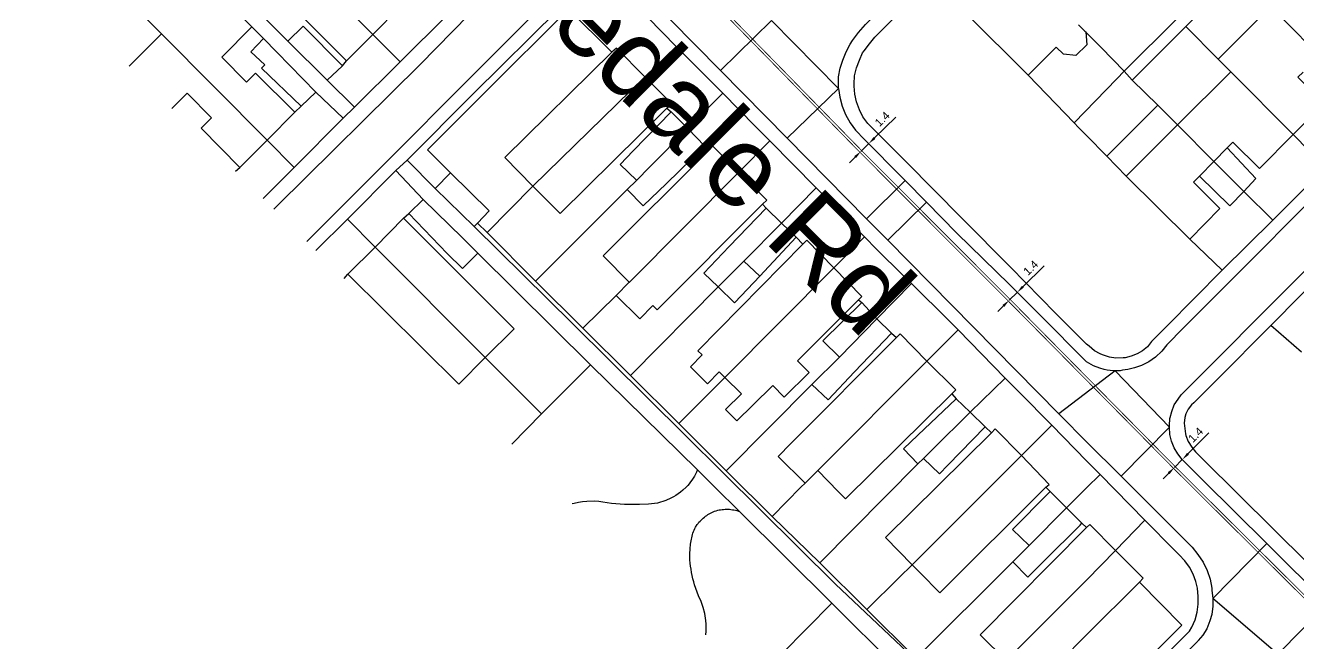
# Model space of a CAD drawing. Header units: millimetres. Extents: x 111502 to 977541, y 8702 to 1044108.
# Drawn here: x 486367.4 to 486526.5, y 236143.7 to 236220.9 of the extents above; entities that cross this region are included whole.
import ezdxf

# ---------------------------------------------------------------- set-up
doc = ezdxf.new("R2010")
doc.units = ezdxf.units.MM
doc.header["$LTSCALE"] = 0.25
doc.linetypes.add('DASHED2', pattern=[9.525, 6.35, -3.175])
for name, color, linetype in [('E HVSS As Laid Dimensions', 30, 'Continuous'), ('E HVSS As Laid HV', 10, 'Continuous'), ('X HVSS Site Background', 8, 'Continuous')]:
    doc.layers.add(name, color=color, linetype=linetype)
doc.styles.add('Arial', font='arial.ttf')
doc.dimstyles.new('HVSS AsLaid', dxfattribs={"dimtxt": 1, "dimasz": 1, "dimexe": 0, "dimexo": 0, "dimgap": 0.5, "dimtad": 1, "dimdec": 1, "dimzin": 1, "dimdsep": 46, "dimtxsty": 'Arial', "dimcen": 0.09, "dimadec": 0, "dimazin": 0, "dimtfac": 1, "dimtdec": 1, "dimtmove": 0, "dimatfit": 3, "dimfxl": 1, "dimtolj": 1, "dimtzin": 0, "dimarcsym": 0})

# ---------------------------------------------------------------- blocks, each defined once
blk = doc.blocks.new('OS MAP 060722')
at = {"layer": 'X HVSS Site Background'}
for points in [[(-2341.58, -2913.31), (-2341.58, -2911.86), (-2341.38, -2910.76), (-2341.03, -2909.76), (-2340.63, -2908.71), (-2340.13, -2907.76), (-2339.83, -2907.31), (-2339.08, -2906.31), (-2338.23, -2905.31), (-2335.33, -2902.36), (-2330.33, -2897.31), (-2324.18, -2891.26), (-2319.68, -2886.71), (-2314.13, -2881.21), (-2310.58, -2877.56), (-2307.6, -2874.59)], [(-2378.98, -2891.86), (-2379.03, -2892.96), (-2379.28, -2894.01), (-2379.63, -2895.06), (-2380.13, -2896.11), (-2380.73, -2897.01), (-2381.48, -2897.81), (-2383.68, -2899.91), (-2393.88, -2910.31), (-2411.73, -2927.96), (-2412.15, -2928.37)], [(-2410.38, -2907.41), (-2424.43, -2893.26)], [(-2403.08, -2909.86), (-2415.58, -2897.31), (-2412.33, -2894.06)], [(-2399.78, -2906.56), (-2412.33, -2894.06)], [(-2421.87, -2898.65), (-2420.13, -2900.41), (-2414.88, -2905.61)], [(-2408.03, -2932.44), (-2377.83, -2902.16), (-2376.93, -2901.46), (-2375.98, -2900.86), (-2374.93, -2900.36), (-2373.93, -2900.06), (-2372.88, -2899.91), (-2371.73, -2899.81)], [(-2371.73, -2899.81), (-2370.48, -2899.91), (-2369.33, -2900.16), (-2368.13, -2900.46), (-2366.98, -2901.01), (-2365.93, -2901.66), (-2365.03, -2902.36), (-2364.83, -2902.56), (-2362.63, -2904.71), (-2356.35, -2911.08)], [(-2298.18, -2905.56), (-2291.73, -2899.01)], [(-2293.63, -2936.01), (-2300.58, -2943), (-2302.48, -2944.91), (-2302.98, -2945.56), (-2303.58, -2946.06), (-2304.28, -2946.46), (-2305.03, -2946.76), (-2305.78, -2946.96), (-2306.03, -2946.96), (-2306.93, -2947.01), (-2307.73, -2946.86), (-2308.58, -2946.56), (-2308.88, -2946.46), (-2309.58, -2946.06), (-2310.28, -2945.51), (-2310.58, -2945.26), (-2312.02, -2943.81), (-2314.48, -2941.36), (-2320.08, -2935.61), (-2326.18, -2929.51), (-2333.13, -2922.46), (-2337.93, -2917.66), (-2338.53, -2916.86), (-2338.98, -2915.96), (-2339.33, -2914.96), (-2339.53, -2914.01), (-2339.63, -2913.01), (-2339.63, -2912.71), (-2339.58, -2911.71), (-2339.33, -2910.71), (-2338.98, -2909.76), (-2338.58, -2908.86), (-2338.38, -2908.61), (-2337.73, -2907.71), (-2337.03, -2906.91), (-2330.88, -2900.71)], [(-2395.48, -2922.26), (-2387.23, -2913.96), (-2376.53, -2903.41), (-2375.78, -2902.81), (-2374.93, -2902.36), (-2374.08, -2901.96), (-2373.28, -2901.76), (-2372.13, -2901.66), (-2370.98, -2901.76), (-2369.88, -2902.01), (-2368.93, -2902.31), (-2367.88, -2902.71), (-2366.88, -2903.31), (-2365.98, -2904.01), (-2365.43, -2904.46), (-2361.87, -2908.05)], [(-2287.6, -2903.1), (-2287.61, -2903.11), (-2294.13, -2909.63), (-2294.13, -2909.64)], [(-2287.6, -2903.1), (-2286.03, -2904.66), (-2281.48, -2909.21)], [(-2426.18, -2906.46), (-2427.94, -2904.72)], [(-2399.78, -2906.56), (-2396.38, -2903.16)], [(-2396.35, -2909.98), (-2390.44, -2904.11)], [(-2369.93, -2908.76), (-2375.33, -2903.41), (-2385.88, -2913.91), (-2392.93, -2920.96), (-2390.08, -2923.86)], [(-2317.88, -2911.66), (-2325.63, -2903.96)], [(-2299.23, -2904.51), (-2305.88, -2911.16)], [(-2409.53, -2916.26), (-2414.43, -2911.41), (-2415.58, -2912.51), (-2418.63, -2909.41), (-2414.88, -2905.61)], [(-2414.88, -2905.61), (-2413.44, -2907.07)], [(-2410.38, -2907.41), (-2408.48, -2905.51)], [(-2408.48, -2905.51), (-2403.58, -2910.46)], [(-2349.96, -2904.83), (-2356.35, -2911.08)], [(-2341.58, -2913.31), (-2349.96, -2904.83)], [(-2310.7, -2906.24), (-2310.54, -2907.86), (-2311.93, -2909.19), (-2313.49, -2909.03), (-2314.37, -2908.15), (-2317.88, -2911.66)], [(-2311.58, -2905.36), (-2310.79, -2906.15), (-2310.7, -2906.24)], [(-2305.88, -2911.16), (-2308.78, -2908.19), (-2310.58, -2906.36), (-2310.7, -2906.24)], [(-2304.88, -2912.26), (-2298.18, -2905.56)], [(-2298.18, -2905.56), (-2294.13, -2909.64)], [(-2430.22, -2910.53), (-2426.18, -2906.46)], [(-2412.98, -2919.76), (-2426.18, -2906.46)], [(-2413.68, -2910.76), (-2413.29, -2910.35), (-2415, -2908.72), (-2413.44, -2907.07)], [(-2413.44, -2907.07), (-2411.78, -2908.76), (-2411.77, -2908.77), (-2406.88, -2913.76)], [(-2405.48, -2912.26), (-2410.38, -2907.41)], [(-2403.08, -2909.86), (-2399.78, -2906.56)], [(-2399.78, -2906.56), (-2396.35, -2909.98)], [(-2369.93, -2908.76), (-2383.28, -2921.91), (-2379.78, -2925.51)], [(-2365.78, -2911.86), (-2369.33, -2908.26), (-2369.93, -2908.76)], [(-2365.78, -2911.86), (-2361.87, -2908.05)], [(-2361.87, -2908.05), (-2356.06, -2913.9)], [(-2413.68, -2910.76), (-2408.73, -2915.51)], [(-2405.48, -2912.26), (-2403.58, -2910.46)], [(-2403.58, -2910.46), (-2403.08, -2909.86)], [(-2402.08, -2915.66), (-2396.35, -2909.98)], [(-2356.35, -2911.08), (-2348.01, -2919.52)], [(-2294.13, -2909.64), (-2294.14, -2909.64), (-2292.58, -2911.21)], [(-2405.48, -2912.26), (-2402.08, -2915.66)], [(-2379.78, -2925.51), (-2365.78, -2911.86)], [(-2363.03, -2915.76), (-2362.43, -2915.21), (-2365.78, -2911.86)], [(-2317.88, -2911.66), (-2312.13, -2917.58)], [(-2305.88, -2911.16), (-2306.81, -2912.12), (-2312.13, -2917.58)], [(-2305.88, -2911.16), (-2304.88, -2912.26)], [(-2304.88, -2912.26), (-2301.7, -2915.4)], [(-2299.23, -2917.86), (-2292.58, -2911.21)], [(-2292.58, -2911.21), (-2284.78, -2919.06)], [(-2284.78, -2919.06), (-2280.88, -2915.16), (-2284.18, -2911.91), (-2283.53, -2911.26)], [(-2424.89, -2915.79), (-2422.98, -2913.91), (-2419.93, -2916.96), (-2421.23, -2918.26), (-2416.38, -2923.16)], [(-2408.73, -2915.51), (-2406.88, -2913.76)], [(-2403.48, -2917.01), (-2406.88, -2913.76)], [(-2360.43, -2918.31), (-2356.06, -2913.9)], [(-2356.06, -2913.9), (-2351.98, -2918.01), (-2350.15, -2919.86)], [(-2341.58, -2913.31), (-2348.01, -2919.52)], [(-2341.58, -2913.31), (-2341.43, -2914.41), (-2341.13, -2915.51), (-2340.73, -2916.56), (-2340.13, -2917.61), (-2339.48, -2918.51), (-2338.33, -2919.66), (-2333.58, -2924.46), (-2333.25, -2924.79)], [(-2409.53, -2916.26), (-2408.73, -2915.51)], [(-2403.48, -2917.01), (-2402.08, -2915.66)], [(-2379.78, -2925.51), (-2376.38, -2928.91), (-2363.03, -2915.76)], [(-2363.03, -2915.76), (-2362.48, -2916.21)], [(-2301.7, -2915.4), (-2308.06, -2921.75)], [(-2270.59, -2915.21), (-2292.48, -2937.21), (-2298.48, -2943.22), (-2300.58, -2945.31), (-2301.18, -2946.11), (-2301.98, -2946.86), (-2302.83, -2947.46), (-2303.73, -2947.91), (-2304.58, -2948.21), (-2305.43, -2948.41), (-2306.08, -2948.51), (-2306.38, -2948.56), (-2307.03, -2948.56)], [(-2301.7, -2915.4), (-2299.23, -2917.86)], [(-2412.98, -2919.76), (-2409.53, -2916.26)], [(-2409.61, -2923.16), (-2403.48, -2917.01)], [(-2367.23, -2921.11), (-2362.48, -2916.21)], [(-2362.48, -2916.21), (-2360.43, -2918.31)], [(-2360.43, -2918.31), (-2365.18, -2923.11), (-2366.83, -2924.78)], [(-2360.43, -2918.31), (-2358.28, -2920.51)], [(-2308.06, -2921.75), (-2310.58, -2919.16), (-2311.58, -2918.16), (-2312.13, -2917.58)], [(-2305.63, -2924.26), (-2299.23, -2917.86)], [(-2299.23, -2917.86), (-2294.68, -2922.41)], [(-2293.03, -2920.71), (-2292.33, -2920.01), (-2288.98, -2923.31), (-2284.78, -2919.06)], [(-2284.78, -2919.06), (-2280.73, -2923.16)], [(-2416.38, -2923.16), (-2412.98, -2919.76)], [(-2412.98, -2919.76), (-2409.61, -2923.16)], [(-2363.08, -2925.16), (-2358.28, -2920.51)], [(-2358.28, -2920.51), (-2357.73, -2921.01)], [(-2354.03, -2923.76), (-2357.28, -2920.51), (-2357.73, -2921.01)], [(-2354.03, -2923.76), (-2350.15, -2919.86)], [(-2350.15, -2919.86), (-2344.38, -2925.71)], [(-2348.01, -2919.52), (-2338.09, -2929.57)], [(-2300.23, -2955.61), (-2300.23, -2955.41), (-2300.18, -2954.51), (-2300.15, -2954.41), (-2299.93, -2953.66), (-2299.63, -2952.81), (-2299.13, -2952.11), (-2298.78, -2951.56), (-2296.33, -2949.11), (-2266.72, -2919.45)], [(-2357.73, -2921.01), (-2370.98, -2934.21), (-2367.73, -2937.51)], [(-2367.23, -2921.11), (-2368.87, -2922.8), (-2366.84, -2924.77), (-2366.83, -2924.78)], [(-2305.63, -2924.26), (-2308.06, -2921.75)], [(-2294.68, -2922.41), (-2293.03, -2920.71)], [(-2293.03, -2920.71), (-2289.43, -2924.56), (-2290.93, -2926.16)], [(-2416.94, -2923.64), (-2416.38, -2923.16)], [(-2413.49, -2927.05), (-2409.61, -2923.16)], [(-2402.96, -2929.62), (-2396.88, -2923.56)], [(-2396.88, -2923.56), (-2395.48, -2922.26)], [(-2396.88, -2923.56), (-2393.48, -2927.16)], [(-2391.98, -2925.81), (-2395.48, -2922.26)], [(-2367.73, -2937.51), (-2367.72, -2937.5), (-2354.03, -2923.76)], [(-2351.08, -2927.76), (-2350.53, -2927.26), (-2354.03, -2923.76)], [(-2296.48, -2924.26), (-2294.68, -2922.41)], [(-2294.68, -2922.41), (-2290.93, -2926.16)], [(-2280.73, -2923.16), (-2287.08, -2929.51), (-2287.33, -2929.76)], [(-2390.08, -2923.86), (-2391.98, -2925.81)], [(-2390.08, -2923.86), (-2385.23, -2928.61), (-2386.68, -2930.11)], [(-2366.83, -2924.78), (-2367.99, -2925.92)], [(-2363.08, -2925.16), (-2365.99, -2927.98), (-2367.99, -2925.92)], [(-2338.09, -2929.57), (-2333.25, -2924.79)], [(-2333.25, -2924.79), (-2330.58, -2927.5)], [(-2305.63, -2924.26), (-2297.68, -2932.11)], [(-2297.68, -2932.11), (-2293.93, -2928.31), (-2297.23, -2925.01), (-2296.48, -2924.26)], [(-2290.93, -2926.16), (-2292.68, -2927.96), (-2296.48, -2924.26)], [(-2391.98, -2925.81), (-2387.13, -2930.56)], [(-2385.48, -2931.31), (-2379.78, -2925.51)], [(-2367.99, -2925.92), (-2379.43, -2937.36)], [(-2348.73, -2930.11), (-2344.38, -2925.71)], [(-2344.38, -2925.71), (-2338.33, -2931.84)], [(-2290.93, -2926.16), (-2287.33, -2929.76)], [(-2395.28, -2928.91), (-2393.48, -2927.16)], [(-2386.64, -2933.88), (-2388.58, -2931.96), (-2393.48, -2927.16)], [(-2369.38, -2939.15), (-2366.41, -2942.08), (-2364.78, -2940.42), (-2364.23, -2940.96), (-2351.08, -2927.76)], [(-2355.23, -2933.06), (-2350.63, -2928.26)], [(-2351.08, -2927.76), (-2350.63, -2928.26)], [(-2350.63, -2928.26), (-2348.73, -2930.11)], [(-2335.42, -2932.27), (-2330.58, -2927.5)], [(-2307.03, -2948.56), (-2307.28, -2948.56), (-2308.03, -2948.51), (-2308.38, -2948.41), (-2308.93, -2948.26), (-2309.73, -2947.96), (-2310.58, -2947.46), (-2316.36, -2941.67), (-2320.23, -2937.81), (-2326.78, -2931.36), (-2330.58, -2927.5)], [(-2406.91, -2933.55), (-2402.96, -2929.62)], [(-2399.48, -2933.11), (-2402.96, -2929.62)], [(-2399.48, -2933.11), (-2395.93, -2929.51)], [(-2395.93, -2929.51), (-2395.28, -2928.91)], [(-2385.73, -2946.91), (-2382.13, -2943.31), (-2395.93, -2929.51)], [(-2390.48, -2933.91), (-2395.28, -2928.91)], [(-2387.13, -2930.56), (-2386.68, -2930.11)], [(-2386.68, -2930.11), (-2385.48, -2931.31)], [(-2348.73, -2930.11), (-2353.43, -2934.86)], [(-2348.73, -2930.11), (-2346.88, -2931.86)], [(-2338.09, -2929.57), (-2335.42, -2932.27)], [(-2287.33, -2929.76), (-2293.63, -2936.01)], [(-2387.13, -2930.56), (-2374.83, -2942.66), (-2341.98, -2975.21), (-2324.78, -2991.46)], [(-2385.48, -2931.31), (-2379.43, -2937.36)], [(-2402.88, -2936.51), (-2399.48, -2933.11)], [(-2399.48, -2933.11), (-2385.73, -2946.91)], [(-2346.03, -2932.76), (-2359.18, -2946.06), (-2358.64, -2946.58), (-2360.09, -2948.06), (-2357.94, -2950.18), (-2356.49, -2948.7), (-2355.78, -2949.41)], [(-2355.23, -2933.06), (-2358.4, -2936.37), (-2356.61, -2938.08)], [(-2351.43, -2936.76), (-2346.88, -2931.86)], [(-2346.88, -2931.86), (-2346.03, -2932.76)], [(-2342.18, -2935.71), (-2345.53, -2932.26), (-2346.03, -2932.76)], [(-2342.18, -2935.71), (-2338.33, -2931.84)], [(-2338.33, -2931.84), (-2336.78, -2933.41), (-2336.07, -2934.11)], [(-2335.42, -2932.27), (-2314.04, -2953.95)], [(-2297.68, -2932.11), (-2293.63, -2936.01)], [(-2390.48, -2933.91), (-2388.55, -2935.81), (-2386.64, -2933.88)], [(-2372.58, -2947.81), (-2386.64, -2933.88)], [(-2356.61, -2938.08), (-2355.01, -2936.46), (-2353.43, -2934.86)], [(-2353.43, -2934.86), (-2351.43, -2936.76)], [(-2336.07, -2934.11), (-2332.48, -2937.67)], [(-2403.37, -2937.04), (-2402.88, -2936.51)], [(-2402.88, -2936.51), (-2389.03, -2950.26), (-2385.73, -2946.91)], [(-2355.78, -2949.41), (-2342.18, -2935.71)], [(-2339.08, -2939.71), (-2338.68, -2939.31), (-2342.18, -2935.71)], [(-2280.98, -2936.26), (-2287.28, -2942.61), (-2287.58, -2942.91)], [(-2379.43, -2937.36), (-2373.53, -2943.26)], [(-2367.73, -2937.51), (-2369.38, -2939.15)], [(-2356.61, -2938.08), (-2367.58, -2949.16)], [(-2351.43, -2936.76), (-2352.96, -2938.36), (-2354.6, -2940.07), (-2356.61, -2938.08)], [(-2336.78, -2942.06), (-2332.48, -2937.67)], [(-2332.48, -2937.67), (-2327.73, -2942.36), (-2326.64, -2943.47)], [(-2373.53, -2943.26), (-2369.38, -2939.15)], [(-2355.78, -2949.41), (-2353.71, -2951.44), (-2355.69, -2953.42), (-2354.27, -2954.84), (-2352.28, -2952.86), (-2349.81, -2950.4), (-2348.36, -2951.86), (-2345.27, -2948.78), (-2346.72, -2947.33), (-2339.08, -2939.71)], [(-2339.08, -2939.71), (-2338.68, -2940.06)], [(-2343.53, -2944.81), (-2338.68, -2940.06)], [(-2338.68, -2940.06), (-2336.78, -2942.06)], [(-2336.78, -2942.06), (-2341.48, -2946.86)], [(-2336.78, -2942.06), (-2334.98, -2943.86)], [(-2287.58, -2942.91), (-2294.29, -2949.66)], [(-2283.73, -2946.26), (-2287.58, -2942.91)], [(-2373.53, -2943.26), (-2367.58, -2949.16)], [(-2334.33, -2944.41), (-2347.53, -2957.66), (-2349.12, -2959.26), (-2345.76, -2962.6)], [(-2339.58, -2948.71), (-2334.98, -2943.86)], [(-2334.98, -2943.86), (-2334.33, -2944.41)], [(-2330.53, -2947.36), (-2333.88, -2943.96), (-2334.33, -2944.41)], [(-2330.53, -2947.36), (-2326.64, -2943.47)], [(-2326.64, -2943.47), (-2320.76, -2949.49)], [(-2343.53, -2944.81), (-2341.48, -2946.86)], [(-2385.73, -2946.91), (-2378.68, -2953.96)], [(-2344.9, -2950.3), (-2341.48, -2946.86)], [(-2330.53, -2947.36), (-2344.19, -2961.04)], [(-2327.43, -2951.46), (-2326.93, -2950.96), (-2330.53, -2947.36)], [(-2378.68, -2953.96), (-2372.58, -2947.81)], [(-2359.21, -2960.96), (-2372.58, -2947.81)], [(-2367.58, -2949.16), (-2361.53, -2955.16)], [(-2339.58, -2948.71), (-2342.87, -2952.18), (-2344.9, -2950.3)], [(-2307.03, -2948.56), (-2314.04, -2953.95)], [(-2307.03, -2948.56), (-2300.23, -2955.61)], [(-2361.53, -2955.16), (-2355.78, -2949.41)], [(-2344.9, -2950.3), (-2355.63, -2961.06)], [(-2325.13, -2953.76), (-2320.76, -2949.49)], [(-2320.76, -2949.49), (-2319.03, -2951.26), (-2314.95, -2955.38)], [(-2294.29, -2949.66), (-2296.47, -2951.85), (-2297.18, -2952.56), (-2297.48, -2952.81), (-2297.88, -2953.36), (-2298.18, -2953.96), (-2298.33, -2954.41), (-2298.38, -2955.11), (-2298.33, -2955.76), (-2298.23, -2956.46), (-2298.18, -2956.66), (-2297.88, -2957.41), (-2297.43, -2958.11), (-2296.98, -2958.71), (-2295.96, -2959.71), (-2274.23, -2981.21)], [(-2327.43, -2951.46), (-2340.73, -2964.56), (-2341.63, -2963.64), (-2341.64, -2963.65), (-2344.19, -2961.04)], [(-2331.68, -2956.61), (-2326.88, -2952.06)], [(-2327.43, -2951.46), (-2326.88, -2952.06)], [(-2326.88, -2952.06), (-2325.13, -2953.76)], [(-2382.41, -2957.73), (-2378.68, -2953.96)], [(-2330.98, -2959.52), (-2329.86, -2958.42), (-2325.13, -2953.76)], [(-2325.13, -2953.76), (-2323.28, -2955.56)], [(-2314.04, -2953.95), (-2313.87, -2954.13), (-2310.58, -2957.46), (-2306.28, -2961.74)], [(-2361.53, -2955.16), (-2355.63, -2961.06)], [(-2327.93, -2960.36), (-2323.28, -2955.56)], [(-2323.28, -2955.56), (-2322.48, -2956.31)], [(-2318.73, -2959.16), (-2314.95, -2955.38)], [(-2314.95, -2955.38), (-2310.58, -2959.81), (-2308.9, -2961.53)], [(-2300.23, -2955.61), (-2306.28, -2961.74)], [(-2288.06, -2970.16), (-2296.01, -2962.26), (-2298.63, -2959.66), (-2299.18, -2958.96), (-2299.63, -2958.21), (-2299.98, -2957.36), (-2300.17, -2956.54), (-2300.18, -2956.51), (-2300.23, -2955.61)], [(-2322.48, -2956.31), (-2335.73, -2969.41), (-2332.38, -2972.81)], [(-2331.68, -2956.61), (-2333.47, -2958.31), (-2331.68, -2960.21)], [(-2318.73, -2959.16), (-2322.03, -2955.81), (-2322.48, -2956.31)], [(-2343.93, -2972.56), (-2331.68, -2960.21)], [(-2318.73, -2959.16), (-2332.37, -2972.8), (-2332.38, -2972.81)], [(-2331.68, -2960.21), (-2330.98, -2959.52)], [(-2330.98, -2959.52), (-2328.98, -2961.45), (-2327.93, -2960.36)], [(-2315.68, -2963.11), (-2315.28, -2962.76), (-2318.73, -2959.16)], [(-2359.21, -2960.96), (-2359.32, -2961.23), (-2359.45, -2961.48), (-2359.59, -2961.74), (-2359.74, -2961.98), (-2359.9, -2962.22), (-2360.07, -2962.45), (-2360.25, -2962.68), (-2360.43, -2962.9), (-2360.63, -2963.11), (-2361.04, -2963.5), (-2361.32, -2963.72), (-2361.61, -2963.93), (-2361.91, -2964.13), (-2362.22, -2964.31), (-2362.54, -2964.48), (-2363.15, -2964.76), (-2364.22, -2965.09), (-2365.33, -2965.25), (-2366.46, -2965.29), (-2368.34, -2965.27), (-2368.88, -2965.25), (-2369.41, -2965.2), (-2369.95, -2965.13), (-2370.48, -2965.05), (-2371.02, -2964.98), (-2371.55, -2964.91), (-2372.09, -2964.87), (-2373.04, -2964.89), (-2373.56, -2964.95), (-2374.09, -2965.04), (-2374.61, -2965.14), (-2374.85, -2965.2)], [(-2353.96, -2966.15), (-2356.98, -2963.16), (-2359.21, -2960.96)], [(-2355.63, -2961.06), (-2355.38, -2961.31), (-2349.88, -2966.76)], [(-2344.19, -2961.04), (-2344.22, -2961.06), (-2345.76, -2962.6)], [(-2308.9, -2961.53), (-2310.58, -2963.21), (-2313.08, -2965.71)], [(-2308.9, -2961.53), (-2303.3, -2967.23)], [(-2306.28, -2961.74), (-2297.38, -2970.61), (-2296.68, -2971.51), (-2296.03, -2972.46), (-2295.53, -2973.51), (-2295.13, -2974.61), (-2294.93, -2975.71), (-2294.93, -2975.96), (-2294.83, -2977.01)], [(-2345.76, -2962.6), (-2346.28, -2963.12), (-2349.88, -2966.76)], [(-2332.38, -2972.81), (-2331.39, -2973.81), (-2328.93, -2976.31), (-2315.68, -2963.11)], [(-2315.68, -2963.11), (-2315.13, -2963.66)], [(-2319.83, -2968.41), (-2315.33, -2963.86), (-2315.13, -2963.66)], [(-2315.13, -2963.66), (-2313.08, -2965.71)], [(-2358.16, -2981.55), (-2358.16, -2981.54), (-2358.13, -2981.1), (-2358.12, -2980.65), (-2358.14, -2980.21), (-2358.17, -2979.76), (-2358.28, -2978.9), (-2358.48, -2978.14), (-2358.76, -2977.4), (-2359.08, -2976.68), (-2359.57, -2975.31), (-2359.67, -2974.93), (-2359.77, -2974.54), (-2359.86, -2974.15), (-2359.94, -2973.76), (-2360.01, -2973.37), (-2360.08, -2972.98), (-2360.13, -2972.59), (-2360.16, -2972.2), (-2360.17, -2971.8), (-2360.15, -2971.22), (-2360.14, -2971.02), (-2360.12, -2970.82), (-2360.11, -2970.62), (-2360.09, -2970.42), (-2360.06, -2970.21), (-2360.04, -2970.01), (-2360.01, -2969.81), (-2359.97, -2969.61), (-2359.93, -2969.42), (-2359.89, -2969.22), (-2359.84, -2969.03), (-2359.78, -2968.84), (-2359.71, -2968.65), (-2359.63, -2968.47), (-2359.55, -2968.29), (-2359.46, -2968.11), (-2359.25, -2967.79), (-2359.13, -2967.64), (-2359.02, -2967.5), (-2358.89, -2967.36), (-2358.76, -2967.22), (-2358.63, -2967.09), (-2358.49, -2966.97), (-2358.35, -2966.85), (-2358.2, -2966.74), (-2358.05, -2966.63), (-2357.9, -2966.53), (-2357.74, -2966.43), (-2357.58, -2966.34), (-2357.41, -2966.26), (-2357.24, -2966.19), (-2357.07, -2966.12), (-2356.86, -2966.05), (-2356.68, -2966), (-2356.5, -2965.96), (-2356.32, -2965.92), (-2356.13, -2965.9), (-2355.95, -2965.88), (-2355.76, -2965.86), (-2355.58, -2965.86), (-2355.39, -2965.86), (-2355.21, -2965.87), (-2355.02, -2965.89), (-2354.84, -2965.92), (-2354.65, -2965.95), (-2354.47, -2965.99), (-2354.29, -2966.04), (-2353.96, -2966.15)], [(-2342.43, -2977.61), (-2353.96, -2966.15)], [(-2349.88, -2966.76), (-2343.93, -2972.56)], [(-2317.78, -2970.41), (-2313.08, -2965.71)], [(-2313.08, -2965.71), (-2311.18, -2967.61)], [(-2320.63, -2984.76), (-2323.88, -2981.56), (-2310.58, -2968.16)], [(-2316.93, -3000.06), (-2310.58, -2993.86), (-2297.73, -2981.11), (-2297.43, -2980.61), (-2297.03, -2979.66), (-2296.78, -2978.71), (-2296.63, -2977.71), (-2296.63, -2976.76), (-2296.73, -2975.71), (-2296.93, -2974.91), (-2297.28, -2973.96), (-2297.73, -2973.11), (-2298.33, -2972.31), (-2299.03, -2971.56), (-2299.78, -2970.81), (-2303.13, -2967.41), (-2303.3, -2967.23)], [(-2315.88, -2972.31), (-2311.38, -2967.86), (-2311.18, -2967.61)], [(-2311.18, -2967.61), (-2310.58, -2968.16)], [(-2306.98, -2971.01), (-2310.18, -2967.76), (-2310.58, -2968.16)], [(-2303.3, -2967.23), (-2306.98, -2971.01)], [(-2319.83, -2968.41), (-2317.78, -2970.41)], [(-2306.98, -2971.01), (-2310.58, -2974.71), (-2320.63, -2984.76)], [(-2317.78, -2970.41), (-2319.82, -2972.45)], [(-2303.98, -2974.96), (-2303.53, -2974.46), (-2306.98, -2971.01)], [(-2294.83, -2977.01), (-2288.06, -2970.16)], [(-2280.47, -2977.69), (-2288.06, -2970.16)], [(-2343.93, -2972.56), (-2338.03, -2978.41)], [(-2332.38, -2972.81), (-2333.99, -2974.4), (-2338.03, -2978.41)], [(-2331.88, -2984.46), (-2319.82, -2972.45)], [(-2315.88, -2972.31), (-2317.94, -2974.35), (-2319.82, -2972.45)], [(-2320.63, -2984.76), (-2317.18, -2988.21), (-2310.58, -2981.56), (-2303.98, -2974.96)], [(-2318.73, -2994.56), (-2315.78, -2997.51), (-2310.58, -2992.31), (-2298.68, -2980.36), (-2303.98, -2974.96)], [(-2348.68, -2983.91), (-2342.43, -2977.61)], [(-2342.43, -2977.61), (-2334.48, -2985.51)], [(-2294.83, -2977.01), (-2294.83, -2977.96), (-2294.93, -2979.01), (-2295.18, -2979.81), (-2295.58, -2980.81), (-2296.08, -2981.61), (-2296.63, -2982.26), (-2296.68, -2982.36), (-2310.58, -2996.26), (-2326.71, -3012.37)], [(-2286.68, -2983.96), (-2294.83, -2977.01)], [(-2286.68, -2983.96), (-2280.47, -2977.69)], [(-2338.03, -2978.41), (-2332.08, -2984.31), (-2331.88, -2984.46)]]:
    blk.add_lwpolyline(points, dxfattribs=at)
blk = doc.blocks.new('*D1710')
at = {"layer": 'Defpoints', "color": 0, "transparency": 16777216}
for p in [(486511.95, 236166.65), (486510.96, 236165.66), (486510.96, 236165.66)]:
    blk.add_point(p, dxfattribs=at)
at = {"layer": 'E HVSS As Laid Dimensions', "color": 0, "lineweight": -2, "transparency": 16777216}
for p, q in [((486512.66, 236167.36), (486515.28, 236169.99)), ((486510.96, 236165.66), (486511.95, 236166.65)), ((486510.26, 236164.95), (486509.55, 236164.24))]:
    blk.add_line(p, q, dxfattribs=at)
at = {"layer": 'E HVSS As Laid Dimensions', "color": 0, "transparency": 16777216}
for points in [[(486512.54, 236167.48), (486512.77, 236167.24), (486511.95, 236166.65)], [(486510.14, 236165.07), (486510.37, 236164.83), (486510.96, 236165.66)]]:
    blk.add_solid(points, dxfattribs=at)
at = {"layer": 'E HVSS As Laid Dimensions', "color": 0, "transparency": 16777216, "insert": (486513.61, 236169.74), "char_height": 1, "attachment_point": 5, "rotation": 45.0967, "style": 'Arial'}
blk.add_mtext('\\A1;1.4', dxfattribs=at)
blk = doc.blocks.new('*D1711')
at = {"layer": 'Defpoints', "color": 0, "transparency": 16777216}
for p in [(486490.32, 236186.55), (486490.32, 236186.55), (486491.32, 236187.53)]:
    blk.add_point(p, dxfattribs=at)
at = {"layer": 'E HVSS As Laid Dimensions', "color": 0, "lineweight": -2, "transparency": 16777216}
for p, q in [((486492.03, 236188.24), (486494.68, 236190.85)), ((486490.32, 236186.55), (486491.32, 236187.53)), ((486489.61, 236185.85), (486488.9, 236185.15))]:
    blk.add_line(p, q, dxfattribs=at)
at = {"layer": 'E HVSS As Laid Dimensions', "color": 0, "transparency": 16777216}
for points in [[(486491.91, 236188.35), (486492.14, 236188.12), (486491.32, 236187.53)], [(486489.49, 236185.97), (486489.72, 236185.73), (486490.32, 236186.55)]]:
    blk.add_solid(points, dxfattribs=at)
at = {"layer": 'E HVSS As Laid Dimensions', "color": 0, "transparency": 16777216, "insert": (486493.01, 236190.61), "char_height": 1, "attachment_point": 5, "rotation": 44.6008, "style": 'Arial'}
blk.add_mtext('\\A1;1.4', dxfattribs=at)
blk = doc.blocks.new('*D1712')
at = {"layer": 'Defpoints', "color": 0, "transparency": 16777216}
for p in [(486472.78, 236206.12), (486471.78, 236205.13), (486471.78, 236205.13)]:
    blk.add_point(p, dxfattribs=at)
at = {"layer": 'E HVSS As Laid Dimensions', "color": 0, "lineweight": -2, "transparency": 16777216}
for p, q in [((486473.49, 236206.82), (486476.14, 236209.44)), ((486471.78, 236205.13), (486472.78, 236206.12)), ((486471.07, 236204.43), (486470.36, 236203.73))]:
    blk.add_line(p, q, dxfattribs=at)
at = {"layer": 'E HVSS As Laid Dimensions', "color": 0, "transparency": 16777216}
for points in [[(486473.37, 236206.94), (486473.61, 236206.7), (486472.78, 236206.12)], [(486470.95, 236204.55), (486471.19, 236204.31), (486471.78, 236205.13)]]:
    blk.add_solid(points, dxfattribs=at)
at = {"layer": 'E HVSS As Laid Dimensions', "color": 0, "transparency": 16777216, "insert": (486474.46, 236209.19), "char_height": 1, "attachment_point": 5, "rotation": 44.627, "style": 'Arial'}
blk.add_mtext('\\A1;1.4', dxfattribs=at)

msp = doc.modelspace()

# ---------------------------------------------------------------- linework, layer by layer
at = {"lineweight": 0}
msp.add_circle((488727.82, 239008.33), 11388.42, dxfattribs=at)
at = {"layer": 'E HVSS As Laid HV', "linetype": 'DASHED2', "lineweight": 0, "const_width": 0.1, "flags": 128}
for points in [[(486629.65, 235730.07), (486629.25, 235753.13), (486627.46, 235781.33), (486627.52, 235790.79, -0.342153), (486628.38, 235791.95), (486633.75, 235794.67), (486659.75, 235804.65), (486691.16, 235818.24, 0.283908), (486692.39, 235820.98, -0.182161), (486693.76, 235823.99), (486704.7, 235828.88, 0.486323), (486706.34, 235834.7), (486698.3, 235842.9, -0.196549), (486697.37, 235847.94, -0.06186), (486699.54, 235856.69), (486711.97, 235869.47), (486730.69, 235888.07), (486744.38, 235901.56), (486749.97, 235906.87), (486756.1, 235913.59, 0.436638), (486756.73, 235920.49), (486739.68, 235936.87), (486723.57, 235953.32), (486709.38, 235967.63), (486684.45, 235992.32), (486667.08, 236009.71), (486642.76, 236034.21), (486625.09, 236051.92), (486598.61, 236078.66), (486581.75, 236095.16), (486555.42, 236121.28), (486543.49, 236133.12), (486510.86, 236165.55), (486490.21, 236186.45), (486471.67, 236205.03), (486450, 236227.18, -0.053067), (486429.5, 236251.7, -0.02328), (486412.4, 236285.12), (486400.02, 236312.27, -0.251918), (486401.99, 236322.8), (486419.72, 236340.36), (486434.09, 236354.95), (486454.11, 236375.05)], [(486629.95, 235730.08), (486629.55, 235753.14), (486627.76, 235781.34), (486627.82, 235790.79, -0.352097), (486628.49, 235791.67), (486633.87, 235794.39), (486659.86, 235804.37), (486691.31, 235817.97, 0.283721), (486692.69, 235820.99, -0.177283), (486693.94, 235823.74), (486704.82, 235828.6, 0.487644), (486706.57, 235834.89), (486698.53, 235843.09, -0.195836), (486697.67, 235847.89, -0.061526), (486699.8, 235856.52), (486712.18, 235869.26), (486730.9, 235887.86), (486744.58, 235901.34), (486750.18, 235906.66), (486756.31, 235913.37, 0.435719), (486756.94, 235920.7), (486739.89, 235937.08), (486723.78, 235953.53), (486709.59, 235967.84), (486684.66, 235992.54), (486667.29, 236009.92), (486642.97, 236034.42), (486625.3, 236052.13), (486598.82, 236078.88), (486581.96, 236095.37), (486555.63, 236121.49), (486543.71, 236133.33), (486511.07, 236165.76), (486490.43, 236186.66), (486471.89, 236205.24), (486450.22, 236227.39, -0.053057), (486429.76, 236251.86, -0.023274), (486412.68, 236285.25), (486400.3, 236312.38, -0.251086), (486402.22, 236322.6), (486419.93, 236340.15), (486434.3, 236354.74), (486454.32, 236374.84)]]:
    msp.add_lwpolyline(points, format="xyb", dxfattribs=at)

# ---------------------------------------------------------------- block references
at = {"layer": 'E HVSS As Laid HV', "linetype": 'DASHED2', "lineweight": 0}
msp.add_blockref('OS MAP 060722', (488810.58, 239126.31), dxfattribs=at)

# ---------------------------------------------------------------- texts
at = {"lineweight": 0, "insert": (486431.29, 236236.22), "char_height": 10, "attachment_point": 1, "rotation": 315.1538, "style": 'Arial'}
msp.add_mtext_dynamic_manual_height_columns('Medale Rd', width=81.7472, gutter_width=10, heights=[0], dxfattribs=at)

# ---------------------------------------------------------------- dimensions: what is measured, and where the dimension line sits
at = {"layer": 'E HVSS As Laid Dimensions'}
for base, p1, p2, angle, picture, middle in [((486471.78, 236205.13), (486472.78, 236206.12), (486471.78, 236205.13), 224.627, '*D1712', (486475.17, 236208.48)), ((486490.32, 236186.55), (486491.32, 236187.53), (486490.32, 236186.55), 224.6008, '*D1711', (486493.71, 236189.89)), ((486510.96, 236165.66), (486511.95, 236166.65), (486510.96, 236165.66), 225.0967, '*D1710', (486514.32, 236169.03))]:
    dim = msp.add_linear_dim(base=base, p1=p1, p2=p2, angle=angle, dimstyle='HVSS AsLaid', dxfattribs=at)
    dim.commit()
    dim.dimension.update_dxf_attribs({"geometry": picture, "text_midpoint": middle, "dimtype": 161})

doc.saveas('drawing.dxf')
